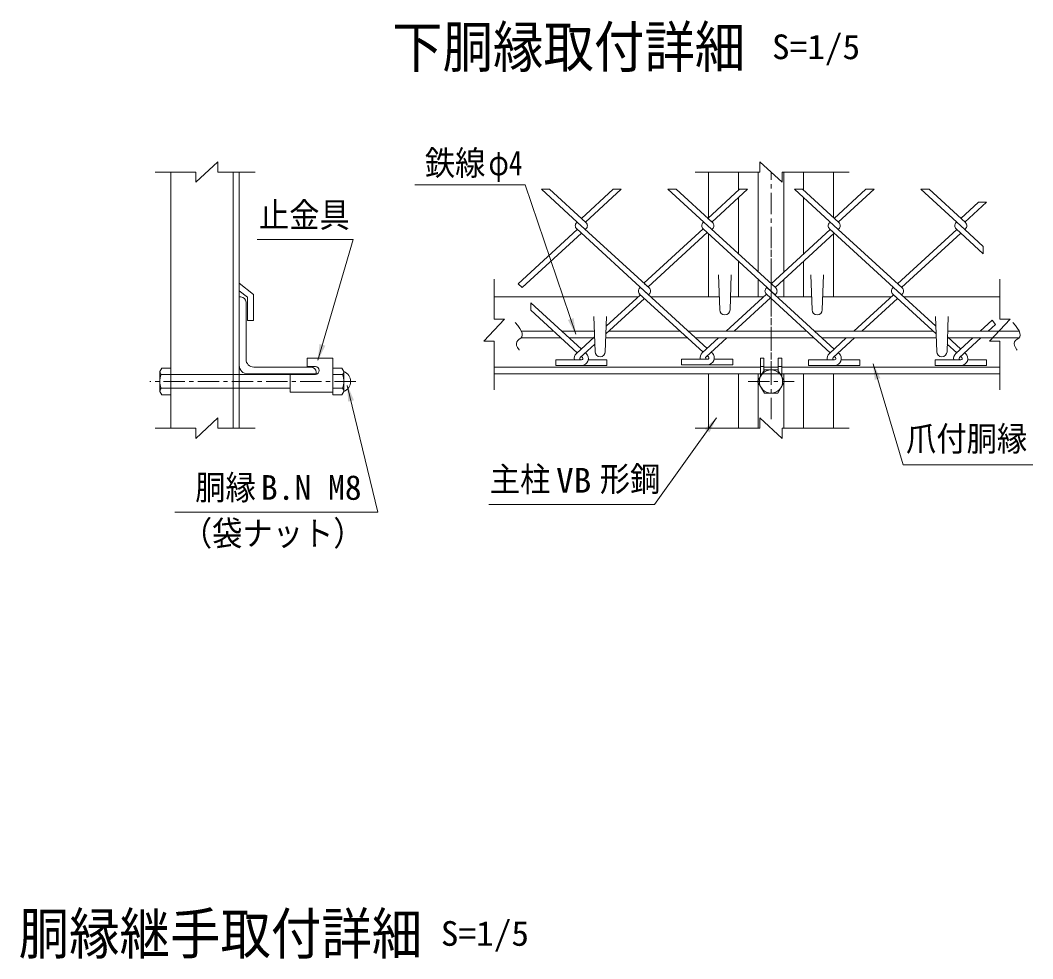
# Model space of a CAD drawing. Units: millimetres, scale not verified, with parts at other scales. Extents: x -4455 to 4455, y -3150 to 3150.
# Drawn here: x 810 to 2587, y -1393 to 255 of the extents above; entities that cross this region are included whole.
import ezdxf
from ezdxf.enums import TextEntityAlignment as Align

# ---------------------------------------------------------------- set-up
doc = ezdxf.new("R2010")
doc.units = ezdxf.units.MM
doc.header["$LTSCALE"] = 30
doc.linetypes.add('DASHED', pattern=[7.5, 6, -1.5])
doc.linetypes.add('USER1', pattern=[2, 1.25, -0.25, 0.25, -0.25])
doc.layers.add('0-B_7詳細', color=7, linetype='Continuous', lineweight=18)
doc.styles.add('ＭＳ ゴシック', font='')
doc.styles.get('ＭＳ ゴシック').set_extended_font_data('MS Gothic')

msp = doc.modelspace()

# ---------------------------------------------------------------- linework, layer by layer
at = {"layer": '0-B_7詳細', "color": 4}
for p, q in [((1156.54, 6.24), (1117.76, -29.76)), ((1156.54, -11.76), (1156.54, 6.24)), ((2108.27, 6.24), (2147.04, -29.76)), ((2108.27, -11.76), (2108.27, 6.24)), ((1117.76, -11.76), (1046.2, -11.76)), ((1117.76, -11.76), (1117.76, -29.76)), ((1156.54, -11.76), (1221.81, -11.76)), ((2108.27, -11.76), (1994.33, -11.76)), ((2147.04, -11.76), (2264.85, -11.76)), ((2147.04, -11.76), (2147.04, -29.76)), ((1641.57, -269.85), (1641.57, -199.66)), ((2529.23, -269.85), (2529.23, -199.66)), ((1641.57, -269.85), (1659.57, -269.85)), ((2511.23, -308.62), (2547.23, -269.85)), ((2529.23, -269.85), (2547.23, -269.85)), ((1641.57, -308.62), (1641.57, -394.21)), ((2529.23, -308.62), (2511.23, -308.62)), ((2529.23, -308.62), (2529.23, -394.21)), ((1156.54, -443.66), (1117.76, -479.66)), ((1156.54, -461.66), (1156.54, -443.66)), ((2108.27, -443.66), (2147.04, -479.66)), ((2108.27, -461.66), (2108.27, -443.66)), ((1117.76, -461.66), (1046.2, -461.66)), ((1117.76, -461.66), (1117.76, -479.66)), ((1156.54, -461.66), (1221.81, -461.66)), ((2108.27, -461.66), (1994.33, -461.66)), ((2147.04, -461.66), (2264.85, -461.66)), ((2147.04, -461.66), (2147.04, -479.66))]:
    msp.add_line(p, q, dxfattribs=at)
at = {"layer": '0-B_7詳細', "lineweight": 9}
for p, q in [((1073.96, -461.66), (1073.96, -11.76)), ((1183.46, -461.66), (1183.46, -11.76)), ((1193.96, -461.66), (1193.96, -11.76)), ((2018.16, -91.68), (2018.16, -11.76)), ((2070.66, -43.57), (2070.66, -11.76)), ((2105.16, -187.2), (2105.16, -11.76)), ((2150.16, -187.2), (2150.16, -11.76)), ((2184.66, -43.57), (2184.66, -11.76)), ((2237.16, -91.68), (2237.16, -11.76)), ((2070.66, -155.58), (2070.66, -56.59)), ((2184.66, -155.58), (2184.66, -56.59)), ((2018.16, -231.19), (2018.16, -120.5)), ((2237.16, -231.19), (2237.16, -120.5)), ((2070.66, -231.19), (2070.66, -168.6)), ((2184.66, -231.19), (2184.66, -168.6)), ((2035.41, -192.19), (2037.66, -253.69)), ((2057.91, -192.19), (2055.66, -253.69)), ((2197.41, -192.19), (2199.66, -253.69)), ((2219.91, -192.19), (2217.66, -253.69)), ((1193.96, -207.13), (1219.11, -226.56)), ((2105.16, -231.19), (2105.16, -200.22)), ((2150.16, -231.19), (2150.16, -200.22)), ((1193.96, -220.4), (1208.61, -231.72)), ((1219.11, -272.72), (1219.11, -226.56)), ((1193.96, -231.19), (1193.96, -351.19)), ((1193.96, -231.19), (1196.96, -231.19)), ((1205.96, -240.19), (1205.96, -340.69)), ((1208.61, -272.72), (1208.61, -231.72)), ((1894.33, -231.19), (1641.57, -231.19)), ((2036.83, -231.19), (1916.93, -231.19)), ((2114.22, -231.19), (2056.48, -231.19)), ((2198.83, -231.19), (2138.96, -231.19)), ((2338.39, -231.19), (2218.48, -231.19)), ((2529.23, -231.19), (2360.99, -231.19)), ((1816.41, -265.69), (1818.66, -327.19)), ((1838.91, -265.69), (1836.63, -327.84)), ((2416.41, -265.69), (2418.66, -327.19)), ((2438.91, -265.69), (2436.66, -327.19)), ((1219.11, -272.72), (1208.61, -272.72)), ((1746.17, -291.19), (1689.3, -291.19)), ((1817.34, -291.19), (1760.38, -291.19)), ((1968.2, -291.19), (1843.06, -291.19)), ((2190.23, -291.19), (1982.41, -291.19)), ((2412.25, -291.19), (2204.44, -291.19)), ((2563.3, -291.19), (2437.98, -291.19)), ((1759.27, -303.19), (1688.76, -303.19)), ((1815.76, -303.19), (1773.48, -303.19)), ((1981.29, -303.19), (1837.54, -303.19)), ((2203.32, -303.19), (1995.5, -303.19)), ((2417.78, -303.19), (2217.53, -303.19)), ((2562.77, -303.19), (2439.56, -303.19)), ((1794.62, -335.58), (1796.67, -337.46)), ((1219.46, -354.19), (1319.96, -354.19)), ((1313.39, -338.5), (1358.39, -338.5)), ((1313.39, -353.5), (1313.39, -338.5)), ((1313.39, -353.5), (1327.64, -353.5)), ((1358.39, -398.5), (1358.39, -338.5)), ((2108.91, -354.19), (1641.57, -354.19)), ((2060.57, -350.25), (2060.57, -340.65)), ((2108.91, -371.28), (2108.91, -338.5)), ((2114.91, -353.5), (2108.91, -353.5)), ((2140.41, -354.19), (2114.91, -354.19)), ((2140.41, -338.5), (2146.41, -338.5)), ((2140.41, -360.89), (2140.41, -338.5)), ((2140.41, -353.5), (2146.41, -353.5)), ((2146.41, -371.28), (2146.41, -338.5)), ((2529.23, -354.19), (2146.41, -354.19)), ((1054.76, -361.78), (1058.09, -356.02)), ((1056.82, -367.54), (1073.96, -367.54)), ((1193.96, -367.54), (1283.39, -367.54)), ((1283.39, -367), (1327.64, -367)), ((1283.39, -398.5), (1283.39, -367)), ((1358.39, -356.02), (1358.39, -403.06)), ((1374.27, -356.02), (1358.39, -356.02)), ((1375.53, -367.54), (1358.39, -367.54)), ((1377.59, -361.78), (1374.27, -356.02)), ((1377.59, -361.78), (1377.59, -397.3)), ((2108.91, -366.19), (1641.57, -366.19)), ((1992.66, -366.19), (2262.66, -366.19)), ((2018.16, -461.66), (2018.16, -366.19)), ((2070.66, -461.66), (2070.66, -366.19)), ((2105.16, -461.66), (2105.16, -366.19)), ((2111.38, -367), (2108.91, -367)), ((2143.47, -366.19), (2111.85, -366.19)), ((2143.94, -367), (2146.41, -367)), ((2529.23, -366.19), (2146.41, -366.19)), ((2150.16, -461.66), (2150.16, -366.19)), ((2184.66, -461.66), (2184.66, -366.19)), ((2237.16, -461.66), (2237.16, -366.19)), ((1056.82, -391.54), (1073.96, -391.54)), ((1058.09, -403.06), (1073.96, -403.06)), ((1193.96, -391.54), (1283.39, -391.54)), ((1283.39, -398.5), (1358.39, -398.5)), ((1375.53, -391.54), (1358.39, -391.54))]:
    msp.add_line(p, q, dxfattribs=at)
at = {"layer": '0-B_7詳細', "color": 1, "linetype": 'USER1'}
for p, q in [((2127.66, -445.69), (2127.66, -11.76)), ((2127.66, -381.09), (2127.66, -115.52)), ((1398.65, -379.54), (1036.85, -379.54)), ((2087.36, -379.54), (2168.01, -379.54))]:
    msp.add_line(p, q, dxfattribs=at)
at = {"layer": '0-B_7詳細', "color": 3}
for p, q in [((1724.71, -42.03), (1787.51, -99.58)), ((1724.71, -42.03), (1738.92, -42.03)), ((1738.92, -42.03), (1802.79, -100.56)), ((1794.62, -93.07), (1850.31, -42.03)), ((1801.72, -99.58), (1864.52, -42.03)), ((1850.31, -42.03), (1864.52, -42.03)), ((1946.74, -42.03), (2009.54, -99.58)), ((1946.74, -42.03), (1960.95, -42.03)), ((1960.95, -42.03), (2024.82, -100.56)), ((2016.64, -93.07), (2072.34, -42.03)), ((2023.75, -99.58), (2086.55, -42.03)), ((2072.34, -42.03), (2086.55, -42.03)), ((2168.77, -42.03), (2245.78, -112.6)), ((2168.77, -42.03), (2182.98, -42.03)), ((2182.98, -42.03), (2246.85, -100.56)), ((2238.67, -93.07), (2294.37, -42.03)), ((2245.78, -99.58), (2308.58, -42.03)), ((2294.37, -42.03), (2308.58, -42.03)), ((2390.8, -42.03), (2467.81, -112.6)), ((2390.8, -42.03), (2405.01, -42.03)), ((2405.01, -42.03), (2468.88, -100.56)), ((2460.7, -93.07), (2491.82, -64.55)), ((2467.81, -99.58), (2506.03, -64.55)), ((2491.82, -64.55), (2506.03, -64.55)), ((1786.44, -100.56), (1787.51, -99.58)), ((1786.44, -100.56), (1787.51, -99.58)), ((1787.51, -99.58), (1913.81, -215.3)), ((1794.62, -93.07), (1802.79, -100.56)), ((2008.47, -100.56), (2009.54, -99.58)), ((2008.47, -100.56), (2009.54, -99.58)), ((2009.54, -99.58), (2135.83, -215.3)), ((2016.64, -93.07), (2024.82, -100.56)), ((2230.5, -100.56), (2231.57, -99.58)), ((2452.52, -100.56), (2453.6, -99.58)), ((1683.6, -207.81), (1787.51, -112.6)), ((1690.71, -214.32), (1794.62, -119.11)), ((1786.44, -111.62), (1912.73, -227.34)), ((1801.72, -112.6), (1802.79, -111.62)), ((1801.72, -112.6), (1802.79, -111.62)), ((1904.56, -206.83), (2008.47, -111.62)), ((1911.66, -213.34), (2015.57, -118.13)), ((2008.47, -111.62), (2134.76, -227.34)), ((2023.75, -112.6), (2024.82, -111.62)), ((2023.75, -112.6), (2024.82, -111.62)), ((2127.66, -207.81), (2231.57, -112.6)), ((2134.76, -214.32), (2238.67, -119.11)), ((2230.5, -111.62), (2356.79, -227.34)), ((2230.5, -111.62), (2238.67, -119.11)), ((2245.78, -112.6), (2246.85, -111.62)), ((2245.78, -112.6), (2246.85, -111.62)), ((2245.78, -112.6), (2357.86, -215.3)), ((2349.69, -207.81), (2453.6, -112.6)), ((2356.79, -214.32), (2460.7, -119.11)), ((2452.52, -111.62), (2500.28, -155.38)), ((2452.52, -111.62), (2460.7, -119.11)), ((2467.81, -112.6), (2468.88, -111.62)), ((2467.81, -112.6), (2468.88, -111.62)), ((2467.81, -112.6), (2500.28, -142.36)), ((2500.28, -142.36), (2500.28, -155.38)), ((1690.71, -214.32), (1683.6, -207.81)), ((1905.63, -207.81), (1913.81, -215.3)), ((1838.29, -282.54), (1898.53, -227.34)), ((1896.38, -225.38), (2008.47, -328.09)), ((1897.45, -213.34), (2015.57, -321.58)), ((1897.45, -215.3), (1898.53, -214.32)), ((1897.45, -215.3), (1898.53, -214.32)), ((1912.73, -227.34), (1913.81, -226.36)), ((1912.73, -227.34), (1913.81, -226.36)), ((2048.74, -291.19), (2119.48, -226.36)), ((2119.48, -215.3), (2120.55, -214.32)), ((2119.48, -226.36), (2231.57, -329.07)), ((2120.55, -214.32), (2238.67, -322.56)), ((2134.76, -227.34), (2135.83, -226.36)), ((2134.76, -227.34), (2135.83, -226.36)), ((2272.91, -291.19), (2342.58, -227.34)), ((2341.51, -215.3), (2342.58, -214.32)), ((2341.51, -226.36), (2417.52, -296.01)), ((2341.51, -226.36), (2349.69, -233.85)), ((2342.58, -214.32), (2417.02, -282.54)), ((2356.79, -227.34), (2357.86, -226.36)), ((2356.79, -227.34), (2357.86, -226.36)), ((1706.16, -241.51), (1794.62, -322.56)), ((1706.16, -254.53), (1706.16, -241.51)), ((1837.8, -296.01), (1905.63, -233.85)), ((2062.95, -291.19), (2126.59, -232.87)), ((2287.12, -291.19), (2349.69, -233.85)), ((1706.16, -254.53), (1787.51, -329.07)), ((2494.94, -291.19), (2515.82, -272.05)), ((2509.15, -291.19), (2521.92, -279.48)), ((2515.82, -272.05), (2521.92, -279.48)), ((1786.07, -330.39), (1817.71, -301.39)), ((2437.6, -301.39), (2460.7, -322.56)), ((1792.56, -337.47), (1818.18, -313.99)), ((2007.03, -329.41), (2035.64, -303.19)), ((2013.52, -336.48), (2049.85, -303.19)), ((2230.13, -330.39), (2259.81, -303.19)), ((2236.61, -337.47), (2274.02, -303.19)), ((2437.14, -313.99), (2453.6, -329.07)), ((2452.16, -330.39), (2481.84, -303.19)), ((2458.64, -337.47), (2496.05, -303.19)), ((1801.72, -329.07), (1803.16, -330.39)), ((2015.57, -334.6), (2017.63, -336.48)), ((2022.68, -328.09), (2024.12, -329.41)), ((2238.67, -335.58), (2240.73, -337.46)), ((2245.78, -329.07), (2247.21, -330.39)), ((2453.6, -329.07), (2452.16, -330.39)), ((2460.7, -335.58), (2458.64, -337.46)), ((2460.7, -335.58), (2462.76, -337.46)), ((2467.81, -329.07), (2469.24, -330.39)), ((1795.05, -341.63), (1749.62, -341.63)), ((1749.62, -351.23), (1749.62, -341.63)), ((1795.05, -351.23), (1749.62, -351.23)), ((1794.18, -341.63), (1795.05, -341.63)), ((1794.18, -351.23), (1839.62, -351.23)), ((1806.81, -341.63), (1839.62, -341.63)), ((1839.62, -351.23), (1839.62, -341.63)), ((1970.57, -350.25), (1970.57, -340.65)), ((2016.01, -340.65), (1970.57, -340.65)), ((2016.01, -350.25), (1970.57, -350.25)), ((2015.14, -340.65), (2016.01, -340.65)), ((2015.14, -350.25), (2060.57, -350.25)), ((2027.77, -340.65), (2060.57, -340.65)), ((2193.67, -351.23), (2193.67, -341.63)), ((2239.11, -341.63), (2193.67, -341.63)), ((2239.11, -351.23), (2193.67, -351.23)), ((2238.24, -341.63), (2239.11, -341.63)), ((2238.24, -351.23), (2283.67, -351.23)), ((2250.87, -341.63), (2283.67, -341.63)), ((2283.67, -351.23), (2283.67, -341.63)), ((2461.14, -341.63), (2415.7, -341.63)), ((2415.7, -351.23), (2415.7, -341.63)), ((2461.14, -351.23), (2415.7, -351.23)), ((2460.26, -341.63), (2461.14, -341.63)), ((2460.26, -351.23), (2505.7, -351.23)), ((2472.89, -341.63), (2505.7, -341.63)), ((2505.7, -351.23), (2505.7, -341.63))]:
    msp.add_line(p, q, dxfattribs=at)
at = {"layer": '0-B_7詳細', "color": 3, "linetype": 'DASHED'}
for p, q in [((1073.96, -367.54), (1193.96, -367.54)), ((1073.96, -391.54), (1193.96, -391.54))]:
    msp.add_line(p, q, dxfattribs=at)
at = {"layer": '0-B_7詳細', "color": 1}
for points in [[(1502.13, -34.02), (1696.04, -34.02), (1784.88, -296.43)], [(1225.62, -130.45), (1394.12, -130.45), (1332.14, -342.08)], [(2587.15, -525.8), (2359.9, -525.8), (2306.78, -348.37)], [(1081.12, -608.74), (1437.43, -608.74), (1383.74, -386.39)], [(1632.46, -595.8), (1923.18, -595.8), (2031.68, -443.23)]]:
    msp.add_lwpolyline(points, dxfattribs=at)
at = {"layer": '0-B_7詳細', "color": 4}
for points in [[(1641.57, -308.62), (1623.57, -308.62), (1659.57, -269.85)], [(1685.56, -324.46), (1685.25, -324.07), (1682.59, -319.87), (1681.02, -316.11), (1680.55, -312.8), (1681.18, -309.92), (1682.9, -307.49), (1685.72, -305.5), (1688.54, -303.49), (1690.3, -301.01), (1690.98, -298.06), (1690.59, -294.62), (1689.12, -290.72), (1686.58, -286.33), (1682.97, -281.48), (1678.28, -276.14)], [(2559.57, -324.46), (2559.25, -324.07), (2556.59, -319.87), (2555.03, -316.11), (2554.56, -312.8), (2555.18, -309.92), (2556.9, -307.49), (2559.72, -305.5), (2562.55, -303.49), (2564.3, -301.01), (2564.98, -298.06), (2564.59, -294.62), (2563.12, -290.72), (2560.58, -286.33), (2556.97, -281.48), (2552.28, -276.14)]]:
    msp.add_lwpolyline(points, dxfattribs=at)
at = {"layer": '0-B_7詳細', "lineweight": 9}
for points in [[(2114.91, -360.89), (2114.91, -338.5), (2108.91, -338.5)], [(1054.76, -361.78), (1054.76, -397.3), (1058.09, -403.06)], [(1058.09, -356.02), (1073.96, -356.02), (1073.96, -403.06)], [(1208.96, -366.19), (1328.96, -366.19), (1328.96, -363.19)], [(1377.59, -397.3), (1374.27, -403.06), (1358.39, -403.06)]]:
    msp.add_lwpolyline(points, dxfattribs=at)
at = {"layer": '0-B_7詳細', "color": 3}
msp.add_lwpolyline([(2151.18, -379.54), (2139.42, -399.91), (2115.9, -399.91), (2104.14, -379.54), (2115.9, -359.17), (2139.42, -359.17)], close=True, dxfattribs=at)
msp.add_circle((2127.66, -379.54), 20.4, dxfattribs=at)
for centre, radius, start, end in [((1791.51, -106.09), 7.5, 132.5, 227.5), ((1797.72, -106.09), 7.5, 312.5, 47.5), ((2013.54, -106.09), 7.5, 132.5, 227.5), ((2019.75, -106.09), 7.5, 312.5, 47.5), ((2235.56, -106.09), 7.5, 132.5, 227.5), ((2241.78, -106.09), 7.5, 312.5, 47.5), ((2457.59, -106.09), 7.5, 132.5, 227.5), ((2463.81, -106.09), 7.5, 312.5, 47.5), ((1902.52, -220.83), 7.5, 132.5, 227.5), ((1908.74, -220.83), 7.5, 312.5, 47.5), ((2124.55, -220.83), 7.5, 132.5, 227.5), ((2130.77, -220.83), 7.5, 312.5, 47.5), ((2346.58, -220.83), 7.5, 132.5, 227.5), ((2352.79, -220.83), 7.5, 312.5, 47.5), ((1794.18, -339.23), 12, 132.5, 191.53696), ((1794.18, -339.23), 2.4, 132.5, 270), ((1795.05, -339.23), 12, 270, 47.5), ((1795.05, -339.23), 2.4, 270, 47.5), ((2015.14, -338.25), 12, 132.5, 191.53696), ((2015.14, -338.25), 2.4, 132.5, 270), ((2016.01, -338.25), 12, 270, 47.5), ((2016.01, -338.25), 2.4, 270, 47.5), ((2238.24, -339.23), 12, 132.5, 191.53696), ((2238.24, -339.23), 2.4, 132.5, 270), ((2239.11, -339.23), 12, 270, 47.5), ((2239.11, -339.23), 2.4, 270, 47.5), ((2460.26, -339.23), 12, 132.5, 191.53696), ((2460.26, -339.23), 2.4, 132.5, 270), ((2461.14, -339.23), 12, 270, 47.5), ((2461.14, -339.23), 2.4, 270, 47.5)]:
    msp.add_arc(centre, radius, start, end, dxfattribs=at)
at = {"layer": '0-B_7詳細', "lineweight": 9}
for centre, radius, start, end in [((1196.96, -240.19), 9, 0, 90), ((2046.66, -253.69), 9, 180, 0), ((2208.66, -253.69), 9, 180, 0), ((1827.66, -327.19), 9, 180, 0), ((2427.66, -327.19), 9, 180, 0), ((1208.96, -351.19), 15, 180, 270), ((1219.46, -340.69), 13.5, 180, 270), ((1319.96, -363.19), 9, 0, 90), ((1327.64, -360.25), 6.75, 270, 90), ((1063.85, -361.78), 9.09, 180, 219.3382), ((1090.76, -379.54), 36, 160.52878, 199.47122), ((1341.59, -379.54), 36, 340.52878, 19.47122), ((1368.51, -361.78), 9.09, 320.6618, 0), ((1370.45, -379.54), 19.14, 291.90813, 68.09187), ((1063.85, -397.3), 9.09, 140.6618, 180), ((1368.51, -397.3), 9.09, 0, 39.3382)]:
    msp.add_arc(centre, radius, start, end, dxfattribs=at)
at = {"layer": '0-B_7詳細', "color": 1}
for points in [[(1785.52, -298.32), (1770.97, -271.58), (1780.84, -268.23)], [(1331.57, -344), (1335.01, -313.74), (1345.01, -316.67)], [(2306.2, -346.45), (2319.8, -373.7), (2309.82, -376.68)], [(1383.27, -384.45), (1395.38, -412.38), (1385.25, -414.83)], [(2032.84, -441.6), (2019.7, -469.07), (2011.21, -463.03)]]:
    msp.add_solid(points, dxfattribs=at)

# ---------------------------------------------------------------- texts
at = {"layer": '0-B_7詳細', "style": 'ＭＳ ゴシック', "width": 0.9}
for s, p in [('下胴縁取付詳細', (1462.39, 150.27)), ('胴縁継手取付詳細', (806.79, -1406.77))]:
    msp.add_text(s, height=72.14, dxfattribs=at).set_placement(p, align=Align.BOTTOM_LEFT)
at = {"layer": '0-B_7詳細', "color": 3, "style": 'ＭＳ ゴシック'}
for s, width, p in [('S=1/5', 1.05, (2129.35, 173.44)), ('鉄線', 0.9, (1519.81, -30.38)), ('φ4', 0.8, (1631.59, -30.38)), ('止金具', 0.9, (1228.58, -121.86)), ('爪付胴縁', 0.9, (2364.63, -514.67)), ('主柱', 0.9, (1633.9, -585.87)), ('VB', 1.05, (1750.3, -587.68)), ('形鋼', 0.9, (1826.97, -585.43)), ('胴縁', 0.9, (1116.73, -600.31)), ('（袋ナット）', 0.9, (1093.27, -680.7)), ('S=1/5', 1.05, (1547.96, -1383.45))]:
    msp.add_text(s, height=43.33, dxfattribs=dict(at, width=width)).set_placement(p, align=Align.BOTTOM_LEFT)
msp.add_text('B.N M8', height=43.33, dxfattribs=at).set_placement((1232.02, -600.31), align=Align.BOTTOM_LEFT)

doc.saveas('drawing.dxf')
